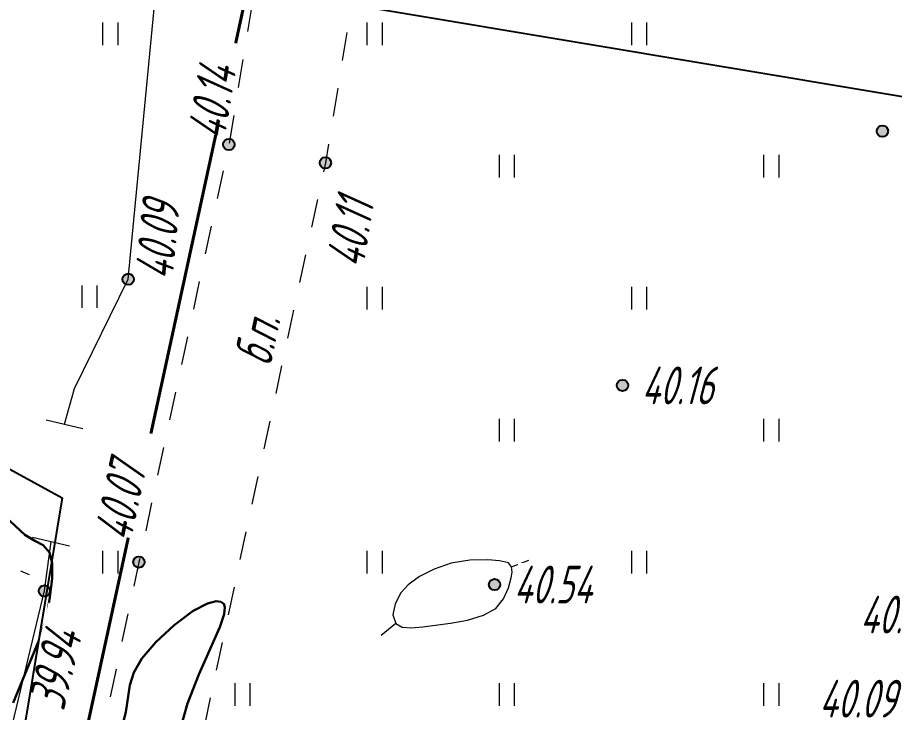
# Model space of a CAD drawing. Extents: x 2208637 to 2213412, y 575334 to 577367.
# Drawn here: x 2211101.54 to 2211124.76, y 576565.32 to 576583.74 of the extents above; entities that cross this region are included whole.
import ezdxf
from ezdxf.enums import TextEntityAlignment as Align

# ---------------------------------------------------------------- set-up
doc = ezdxf.new("R2010")
doc.units = 0
doc.header["$LTSCALE"] = 0.5
doc.linetypes.add('2000_366_2', pattern=[1.5, 0.5, -1])
doc.linetypes.add('500_189_3_2', pattern=[3, 1.5, -1.5])
doc.layers.get('0').update_dxf_attribs({"lineweight": 25})
for name, color, linetype, lineweight in [('ИИ_ГОРИЗОНТАЛИ_ОСН', 32, 'Continuous', 15), ('ИИ_ГОРИЗОНТАЛИ_УТОЛЩ', 32, 'Continuous', 30), ('ИИ_ГРАНИЦЫ_ЗЕМЛЕПОЛЬЗОВАТЕЛЕЙ', 7, 'Continuous', 25), ('ИИ_ДОРОГИ_АД', 7, 'Continuous', 25), ('ИИ_ОГРАДЫ', 7, 'Continuous', 25), ('ИИ_ОТМЕТКИ', 7, 'Continuous', 25), ('ИИ_ТРАССЫ_КЛС', 5, 'Continuous', 40), ('ИИ_УГОДЬЯ', 7, 'Continuous', 25)]:
    doc.layers.add(name, color=color, linetype=linetype, lineweight=lineweight)
doc.styles.add('GOST 2.304', font='cs_gost2304.shx', dxfattribs={"width": 0.8, "oblique": 15})
doc.linetypes.add('2000_475_1', pattern='A,3,[1,Topography.shx,S=0.5,R=90,X=0,Y=0],0', length=3)
doc.linetypes.add('2000_485_1', pattern='A,34.5,[1,Topography.shx,S=1.5,R=120,X=0.5,Y=-0.87],-0.01,[1,Topography.shx,S=1.5,R=0,X=-0.25,Y=0.43],0,[3,Topography.shx,S=1,R=0,X=0.5,Y=0],-0.01,[1,Topography.shx,S=1.5,R=60,X=0.5,Y=-0.87],-1,34.5', length=70.02)

# ---------------------------------------------------------------- blocks, each defined once
blk = doc.blocks.new('Лист 024_УС_ПК2+00-ПК8+57.26|2000_473')
at = {"color": 0, "linetype": 'Continuous', "lineweight": -2}
blk.add_lwpolyline([(0, 1), (0, -1)], dxfattribs=at)
blk = doc.blocks.new('500_329_6')
at = {"color": 0, "linetype": 'Continuous', "lineweight": -2}
blk.add_lwpolyline([(0, 0), (1, 0)], dxfattribs=at)
blk = doc.blocks.new('500_401')
at = {"color": 0, "linetype": 'Continuous', "lineweight": -2}
for points in [[(-0.4, 0), (-0.4, 1.2)], [(0.4, 0), (0.4, 1.2)]]:
    blk.add_lwpolyline(points, dxfattribs=at)
blk = doc.blocks.new('500_330_1')
at = {"linetype": 'Continuous', "lineweight": -2}
h = blk.add_hatch(color=0, dxfattribs=at)
h.dxf.hatch_style = 1
edge = h.paths.add_edge_path()
edge.add_arc((0, 0), 0.3, 0, 360)
at = {"color": 0, "linetype": 'Continuous', "lineweight": -2}
blk.add_circle((0, 0), 0.3, dxfattribs=at)
at = {"color": 0, "linetype": 'Continuous', "lineweight": -2, "style": 'GOST 2.304', "flags": 1}
for tag, p in [('Номер', (-1, -1)), ('Номер_рабочей_станции', (-1, -3.5))]:
    blk.add_attdef(tag, text='', height=2, dxfattribs=at).set_placement(p, align=Align.RIGHT)
at = {"color": 0, "linetype": 'Continuous', "lineweight": -2, "style": 'GOST 2.304'}
blk.add_attdef('Высота', (1, -1), '', height=2, dxfattribs=at)
at = {"color": 0, "linetype": 'Continuous', "lineweight": -2, "style": 'GOST 2.304', "flags": 1}
blk.add_attdef('Код', (0, -3.5), '', height=2, dxfattribs=at)
blk = doc.blocks.new('P6182474FC40E432D89E57CF4B959C1')
at = {"color": 0, "linetype": '2000_485_1', "lineweight": -2, "flags": 128}
blk.add_lwpolyline([(2211043.35, 576600.09), (2211092.43, 576576.64), (2211102.72, 576571.01), (2211100.04, 576554.79), (2211033.52, 576577.79)], close=True, dxfattribs=at)
at = {"color": 0, "lineweight": -2, "flags": 1}
for tag in ['Адрес (местоположение) участка', 'Дата постановки на учет', 'Тип объекта', 'Статус записи о ЗУ по справочнику', 'Кадастровый номер, обозначение, учетный номер объекта', 'Кадастровый номер квартала', 'Вид разрешенного использования по классификатору', 'Площадь, кв.м', 'Категория земель', 'Вид использования по документу', 'Кадастровая стоимость']:
    blk.add_attdef(tag, (0, 0), '', height=0.2, dxfattribs=at)

msp = doc.modelspace()

# ---------------------------------------------------------------- linework, layer by layer
at = {"layer": 'ИИ_ГОРИЗОНТАЛИ_ОСН', "elevation": 40.5, "flags": 128}
msp.add_lwpolyline([(2211114.541, 576569.288), (2211114.302, 576569.338), (2211113.991, 576569.365), (2211113.512, 576569.36), (2211113.019, 576569.279), (2211112.571, 576569.12), (2211112.185, 576568.92), (2211111.883, 576568.702), (2211111.684, 576568.488), (2211111.534, 576568.197), (2211111.479, 576567.909), (2211111.555, 576567.675), (2211111.719, 576567.582), (2211111.965, 576567.564), (2211112.268, 576567.591), (2211113, 576567.685), (2211113.451, 576567.769), (2211113.877, 576567.895), (2211114.199, 576568.073), (2211114.403, 576568.328), (2211114.537, 576568.626), (2211114.611, 576568.889), (2211114.635, 576569.038), (2211114.613, 576569.179)], close=True, dxfattribs=at)
at = {"layer": 'ИИ_ГОРИЗОНТАЛИ_УТОЛЩ', "elevation": 40, "flags": 128}
for points in [[(2211101.423, 576565.574), (2211102.165, 576567.375), (2211102.303, 576567.83), (2211102.398, 576568.375), (2211102.453, 576568.868), (2211102.453, 576569.275), (2211102.388, 576569.559), (2211102.22, 576569.755), (2211101.997, 576569.868), (2211101.736, 576570.027), (2211098.504, 576573.034)], [(2211105.813, 576564.742), (2211106.039, 576565.558), (2211106.338, 576566.327), (2211106.895, 576567.583), (2211107.013, 576567.929), (2211107.032, 576568.113), (2211107.003, 576568.196), (2211106.925, 576568.251), (2211106.801, 576568.268), (2211106.567, 576568.212), (2211106.193, 576568.015), (2211105.683, 576567.634), (2211105.202, 576567.184), (2211104.833, 576566.751), (2211104.62, 576566.382), (2211104.515, 576566.044), (2211104.406, 576565.328), (2211104.29, 576564.883)]]:
    msp.add_lwpolyline(points, dxfattribs=at)
at = {"layer": 'ИИ_ДОРОГИ_АД', "color": 7, "linetype": '500_189_3_2', "lineweight": 20, "flags": 128}
for points in [[(2211193.892, 576771.13), (2211190.344, 576769.434), (2211186.63, 576767.657), (2211182.626, 576764.794), (2211178.829, 576761.486), (2211176.436, 576758.933), (2211172.571, 576754.304), (2211171.268, 576752.743), (2211165.461, 576745.292), (2211161.038, 576738.592), (2211158.324, 576734.286), (2211151.502, 576722.95), (2211147.656, 576715.458), (2211146.784, 576713.605), (2211144.187, 576708.084), (2211141.288, 576701.815), (2211137.312, 576693.262), (2211135.571, 576689.448), (2211135.04, 576688.285), (2211132.287, 576681.818), (2211130.913, 576678.432), (2211129.619, 576675.245), (2211126.413, 576667.234), (2211125.97, 576666.212), (2211122.849, 576659.02), (2211121.059, 576654.569), (2211119.322, 576650.247), (2211115.964, 576642.444), (2211115.369, 576641.061), (2211111.801, 576633.285), (2211110.461, 576630.122), (2211108.149, 576624.667), (2211105.833, 576619.213), (2211105.325, 576617.463), (2211104.5, 576614.621), (2211104.151, 576611.696), (2211104.773, 576605.153), (2211106.181, 576598.965), (2211107.215, 576594.632), (2211108.091, 576590.818), (2211108.029, 576585.799), (2211107.135, 576580.371), (2211105.122, 576571.027), (2211104.754, 576569.305), (2211103.363, 576562.809), (2211101.98, 576556.561), (2211100.596, 576543.976), (2211100.266, 576534.023), (2211101.072, 576528.249), (2211102.109, 576523.983), (2211103.664, 576517.58), (2211105.5, 576511.012), (2211106.881, 576504.484), (2211107.979, 576498.193), (2211108.58, 576489.691), (2211110.159, 576482.854), (2211110.896, 576478.47), (2211111.303, 576473.301), (2211110.974, 576465.006), (2211110.788, 576463.137), (2211110.219, 576457.409), (2211110.176, 576452.453), (2211110.203, 576449.389), (2211110.218, 576447.707), (2211110.425, 576441.688), (2211110.13, 576437.721), (2211107.746, 576434.722), (2211106.582, 576433.765), (2211105.312, 576433.264), (2211102.939, 576432.903)], [(2211194.524, 576767.579), (2211191.265, 576766.992), (2211187.957, 576765.41), (2211184.24, 576762.752), (2211180.636, 576759.612), (2211178.384, 576757.209), (2211174.646, 576752.732), (2211173.292, 576751.111), (2211167.575, 576743.774), (2211163.223, 576737.183), (2211160.538, 576732.922), (2211153.775, 576721.685), (2211149.989, 576714.31), (2211149.115, 576712.452), (2211146.543, 576706.985), (2211143.646, 576700.721), (2211143.47, 576700.341), (2211139.674, 576692.175), (2211137.837, 576688.15), (2211137.419, 576687.236), (2211134.688, 576680.82), (2211133.347, 576677.516), (2211132.031, 576674.273), (2211128.813, 576666.233), (2211128.41, 576665.305), (2211125.248, 576658.018), (2211121.723, 576649.248), (2211118.281, 576641.25), (2211117.745, 576640.005), (2211114.18, 576632.236), (2211112.788, 576628.95), (2211110.543, 576623.652), (2211108.287, 576618.339), (2211107.752, 576616.497), (2211107.056, 576614.101), (2211106.765, 576611.665), (2211107.345, 576605.566), (2211108.713, 576599.555), (2211109.747, 576595.224), (2211110.695, 576591.097), (2211110.627, 576585.57), (2211109.69, 576579.885), (2211107.664, 576570.481), (2211105.904, 576562.256), (2211104.549, 576556.137), (2211103.191, 576543.79), (2211102.872, 576534.161), (2211103.629, 576528.737), (2211104.566, 576524.883), (2211106.18, 576518.237), (2211108.027, 576511.632), (2211109.434, 576504.977), (2211110.564, 576498.509), (2211111.159, 576490.078), (2211112.71, 576483.362), (2211113.479, 576478.788), (2211113.908, 576473.352), (2211113.569, 576464.826), (2211113.377, 576462.894), (2211112.817, 576457.269), (2211112.776, 576452.454), (2211112.804, 576449.31), (2211112.818, 576447.763), (2211113.028, 576441.636), (2211112.726, 576437.58), (2211112.649, 576436.545), (2211112.483, 576430.084), (2211112.651, 576424.944), (2211112.574, 576420.962)]]:
    msp.add_lwpolyline(points, dxfattribs=at)
at = {"layer": 'ИИ_ОГРАДЫ', "linetype": '2000_475_1', "lineweight": 20, "elevation": 40.21, "flags": 128}
msp.add_lwpolyline([(2211102.78, 576572.96), (2211103.045, 576573.903), (2211104.47, 576576.8), (2211105.37, 576586.18), (2211106.27, 576593.27), (2211103.88, 576601.23), (2211101.81, 576607.62)], dxfattribs=at)
at = {"layer": 'ИИ_ОГРАДЫ', "linetype": '2000_475_1', "lineweight": 20, "flags": 128}
msp.add_lwpolyline([(2211098.97, 576536.58), (2211099.44, 576541.31), (2211099.91, 576549.04), (2211100.12, 576555.71), (2211100.178, 576559.928), (2211102.25, 576568.54), (2211102.427, 576569.85)], dxfattribs=at)
at = {"layer": 'ИИ_ТРАССЫ_КЛС', "flags": 128}
msp.add_lwpolyline([(2211107.637, 576584.55), (2211101.85, 576557.86), (2211100.623, 576546.71), (2211099.537, 576533.931), (2211107.237, 576498.814), (2211109.709, 576475.008), (2211060.149, 576474.317), (2211041.011, 576497.758), (2211038.21, 576497.155), (2211029.963, 576508.216), (2211031.248, 576510.646), (2211018.887, 576526.555), (2211015, 576526.061), (2211010.77, 576533.726), (2211009.3, 576537.94), (2211011.906, 576539.84), (2211014.291, 576558.224), (2211012.094, 576566.952), (2211013.11, 576598.234)], dxfattribs=at)
at = {"layer": 'ИИ_ТРАССЫ_КЛС', "lineweight": 25, "flags": 128}
msp.add_lwpolyline([(2211107.637, 576584.55), (2211170.935, 576573.96), (2211179.866, 576573.96)], dxfattribs=at)
at = {"layer": 'ИИ_УГОДЬЯ', "linetype": '2000_366_2', "lineweight": 20, "flags": 128}
msp.add_lwpolyline([(2211074.485, 576576.788), (2211076.178, 576580.14), (2211096.152, 576571.453), (2211102.283, 576568.786)], dxfattribs=at)

# ---------------------------------------------------------------- block references
at = {"layer": 'ИИ_ГОРИЗОНТАЛИ_ОСН', "xscale": 0.5, "yscale": 0.5, "zscale": 0.5}
for p, rotation in [((2211114.613, 576569.179, 40.5), 21.27407159692012), ((2211111.555, 576567.675, 40.5), 219.2491531721563)]:
    msp.add_blockref('500_329_6', p, dxfattribs=dict(at, rotation=rotation))
at = {"layer": 'ИИ_ОГРАДЫ', "lineweight": 20, "ltscale": 0.5, "xscale": 0.5, "yscale": 0.5, "zscale": 0.5}
for p, rotation in [((2211102.78, 576572.96), 76.55568072425754), ((2211102.427, 576569.85), 76.99295217605628)]:
    msp.add_blockref('Лист 024_УС_ПК2+00-ПК8+57.26|2000_473', p, dxfattribs=dict(at, rotation=rotation))
at = {"layer": 'ИИ_ОТМЕТКИ'}
ref = msp.add_blockref('500_330_1', (2211124.437, 576580.725, 40.123), dxfattribs=dict(at, xscale=0.5, yscale=0.5, zscale=0.5))
ref.add_attrib('Высота', '40.12', (2211124.937, 576580.225, -26.749), dxfattribs={"layer": '0', "color": 0, "linetype": 'Continuous', "lineweight": -2, "height": 1, "style": 'GOST 2.304', "oblique": 15, "width": 0.8})
at = {"layer": 'ИИ_УГОДЬЯ', "lineweight": 20, "xscale": 0.5, "yscale": 0.5, "zscale": 0.5}
for p in [(2211104, 576583), (2211111, 576583), (2211118, 576583), (2211114.5, 576579.5), (2211121.5, 576579.5), (2211103.449, 576576.039), (2211111, 576576), (2211118, 576576), (2211114.5, 576572.5), (2211121.5, 576572.5), (2211104, 576569), (2211111, 576569), (2211118, 576569), (2211107.5, 576565.5), (2211114.5, 576565.5), (2211121.5, 576565.5)]:
    msp.add_blockref('500_401', p, dxfattribs=at)

# ---------------------------------------------------------------- next in the draw order: wipeouts: each hides what was drawn before it
at = {"lineweight": 0}
for points, layer in [([(2211108.318, 576574.508), (2211108.643, 576576.02), (2211107.529, 576576.26), (2211107.203, 576574.749)], 'ИИ_ДОРОГИ_АД'), ([(2211107.11, 576580.573), (2211107.513, 576583.02), (2211106.388, 576583.205), (2211105.985, 576580.758)], 'ИИ_ОТМЕТКИ'), ([(2211105.725, 576576.871), (2211105.992, 576579.66), (2211104.857, 576579.768), (2211104.59, 576576.98)], 'ИИ_ОТМЕТКИ'), ([(2211110.782, 576577.176), (2211111.182, 576579.604), (2211110.058, 576579.789), (2211109.658, 576577.361)], 'ИИ_ОТМЕТКИ'), ([(2211118.172, 576573.417), (2211120.713, 576573.417), (2211120.713, 576574.615), (2211118.172, 576574.615)], 'ИИ_ОТМЕТКИ'), ([(2211104.63, 576569.919), (2211105.221, 576572.678), (2211104.106, 576572.916), (2211103.515, 576570.158)], 'ИИ_ОТМЕТКИ'), ([(2211114.787, 576568.14), (2211117.447, 576568.14), (2211117.447, 576569.28), (2211114.787, 576569.28)], 'ИИ_ОТМЕТКИ'), ([(2211123.957, 576567.345), (2211126.598, 576567.345), (2211126.598, 576568.485), (2211123.957, 576568.485)], 'ИИ_ОТМЕТКИ'), ([(2211102.845, 576565.37), (2211103.469, 576567.963), (2211102.36, 576568.23), (2211101.737, 576565.637)], 'ИИ_ОТМЕТКИ'), ([(2211122.873, 576565.117), (2211125.674, 576565.117), (2211125.674, 576566.257), (2211122.873, 576566.257)], 'ИИ_ОТМЕТКИ')]:
    msp.add_wipeout(points, dxfattribs=at).dxf.layer = layer

# ---------------------------------------------------------------- next in the draw order: block references
at = {"layer": 'ИИ_ГРАНИЦЫ_ЗЕМЛЕПОЛЬЗОВАТЕЛЕЙ'}
msp.add_blockref('P6182474FC40E432D89E57CF4B959C1', (0, 0), dxfattribs=at)
at = {"layer": 'ИИ_ОТМЕТКИ'}
ref = msp.add_blockref('500_330_1', (2211107.135, 576580.371, 40.138), dxfattribs=dict(at, xscale=0.5, yscale=0.5, zscale=0.5, rotation=80.64658110104878))
ref.add_attrib('Высота', '40.14', (2211107.022, 576580.469, 40.138), dxfattribs={"layer": '0', "color": 0, "linetype": 'Continuous', "lineweight": -2, "height": 1, "rotation": 80.6466, "style": 'GOST 2.304', "oblique": 15, "width": 0.8})
ref = msp.add_blockref('500_330_1', (2211109.69, 576579.885, 40.114), dxfattribs=dict(at, xscale=0.5, yscale=0.5, zscale=0.5, rotation=80.64658110104878))
ref.add_attrib('Высота', '40.11', (2211110.694, 576577.072), dxfattribs={"layer": '0', "color": 0, "linetype": 'Continuous', "lineweight": -2, "height": 1, "rotation": 80.6466, "style": 'GOST 2.304', "oblique": 15, "width": 0.8})
ref = msp.add_blockref('500_330_1', (2211104.47, 576576.8, 40.09), dxfattribs=dict(at, xscale=0.4999999999999998, yscale=0.4999999999999998, zscale=0.4999999999999998, rotation=84.5193147760528))
ref.add_attrib('Высота', '40.09', (2211105.644, 576576.762), dxfattribs={"layer": '0', "color": 0, "linetype": 'Continuous', "lineweight": -2, "height": 1, "rotation": 84.5193, "style": 'GOST 2.304', "oblique": 15, "width": 0.8})
ref = msp.add_blockref('500_330_1', (2211117.555, 576573.987, 40.159), dxfattribs=dict(at, xscale=0.5, yscale=0.5, zscale=0.5))
ref.add_attrib('Высота', '40.16', (2211118.055, 576573.487, -26.773), dxfattribs={"layer": '0', "color": 0, "linetype": 'Continuous', "lineweight": -2, "height": 1, "style": 'GOST 2.304', "oblique": 15, "width": 0.8})
ref = msp.add_blockref('500_330_1', (2211104.754, 576569.305, 40.072), dxfattribs=dict(at, xscale=0.4999999999999999, yscale=0.4999999999999999, zscale=0.4999999999999999, rotation=77.91844254899954))
ref.add_attrib('Высота', '40.07', (2211104.537, 576569.82), dxfattribs={"layer": '0', "color": 0, "linetype": 'Continuous', "lineweight": -2, "height": 1, "rotation": 77.9184, "style": 'GOST 2.304', "oblique": 15, "width": 0.8})
ref = msp.add_blockref('500_330_1', (2211114.17, 576568.71, 40.542), dxfattribs=dict(at, xscale=0.5, yscale=0.5, zscale=0.5))
ref.add_attrib('Высота', '40.54', (2211114.67, 576568.21, -26.39), dxfattribs={"layer": '0', "color": 0, "linetype": 'Continuous', "lineweight": -2, "height": 1, "style": 'GOST 2.304', "oblique": 15, "width": 0.8})
ref = msp.add_blockref('500_330_1', (2211102.25, 576568.54, 39.94), dxfattribs=dict(at, xscale=0.4999999999999999, yscale=0.4999999999999999, zscale=0.4999999999999999, rotation=76.47376501223225))
ref.add_attrib('Высота', '39.94', (2211102.765, 576565.338), dxfattribs={"layer": '0', "color": 0, "linetype": 'Continuous', "lineweight": -2, "height": 1, "rotation": 76.4738, "style": 'GOST 2.304', "oblique": 15, "width": 0.8})
ref = msp.add_blockref('500_330_1', (2211127.04, 576567.94, 40.01), dxfattribs=dict(at, xscale=0.5, yscale=0.5, zscale=0.5))
ref.add_attrib('Высота', '40.01', (2211123.84, 576567.415), dxfattribs={"layer": '0', "color": 0, "linetype": 'Continuous', "lineweight": -2, "height": 1, "style": 'GOST 2.304', "oblique": 15, "width": 0.8})
ref = msp.add_blockref('500_330_1', (2211125.59, 576564.86, 40.09), dxfattribs=dict(at, xscale=0.5, yscale=0.5, zscale=0.5))
ref.add_attrib('Высота', '40.09', (2211122.756, 576565.187), dxfattribs={"layer": '0', "color": 0, "linetype": 'Continuous', "lineweight": -2, "height": 1, "style": 'GOST 2.304', "oblique": 15, "width": 0.8})

# ---------------------------------------------------------------- next in the draw order: texts
at = {"layer": 'ИИ_ДОРОГИ_АД', "ltscale": 0.5, "style": 'GOST 2.304', "oblique": 15, "width": 0.8}
msp.add_text('б.п.', height=1, rotation=77.8407, dxfattribs=at).set_placement((2211108.237, 576574.468, -88.25))

doc.saveas('drawing.dxf')
